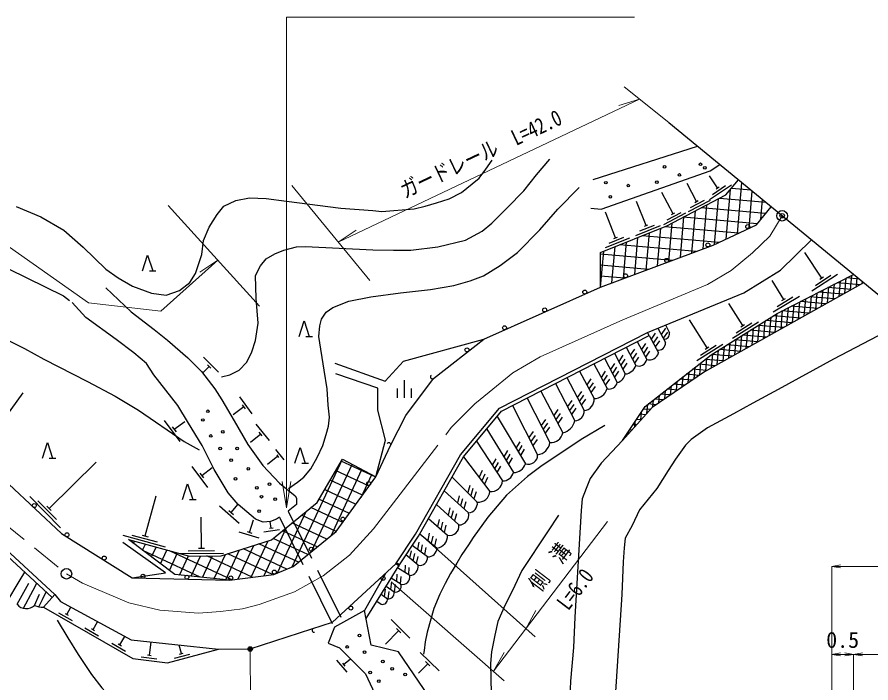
# Model space of a CAD drawing. Units: millimetres at full size, sheet at 1:1000, with parts at other scales. Extents: x 40000 to 680000, y 20000 to 380000.
# Drawn here: x 424833 to 522022, y 263336 to 339098 of the extents above; entities that cross this region are included whole.
import ezdxf
from ezdxf.enums import TextEntityAlignment as Align

# ---------------------------------------------------------------- set-up
doc = ezdxf.new("R2010")
doc.units = ezdxf.units.MM
doc.header["$LTSCALE"] = 1000
doc.header["$PDMODE"] = 32
doc.header["$PDSIZE"] = 500
doc.linetypes.add('CHAIN', pattern=[18.5, 12, -1.5, 3.5, -1.5])
doc.linetypes.add('DASHED', pattern=[7.5, 6, -1.5])
for name, color, linetype, lineweight in [('M-BGD', 7, 'Continuous', 25), ('M-BMK', 2, 'CHAIN', 13), ('M-BMK-OTRS', 5, 'Continuous', 25), ('M-BMK-SRVR', 3, 'Continuous', 25), ('M-STR-HTXT', 7, 'Continuous', 13), ('M-STR-STRC', 7, 'Continuous', 25)]:
    doc.layers.add(name, color=color, linetype=linetype, lineweight=lineweight)
doc.layers.add('M-OTRS', color=6, linetype='Continuous')
doc.styles.add('ＭＳ ゴシック', font='')
doc.styles.get('ＭＳ ゴシック').set_extended_font_data('MS Gothic')

# ---------------------------------------------------------------- blocks, each defined once
blk = doc.blocks.new('open_arrow')
at = {"color": 0, "linetype": 'Continuous', "lineweight": -2}
blk.add_lwpolyline([(7.5, 1.25), (0, 0), (7.5, -1.25)], dxfattribs=at)

msp = doc.modelspace()

# ---------------------------------------------------------------- hatches: boundary and pattern name
at = {"layer": 'M-STR-STRC'}
msp.add_hatch(color=256, dxfattribs=at).paths.add_polyline_path([(451188, 267019, -0.41421), (451190, 267373, -0.41421), (451543, 267371, -1)])

# ---------------------------------------------------------------- linework, layer by layer
at = {"layer": 'M-BGD'}
for p, q in [((490409, 320623), (502279, 324416)), ((504568, 319682), (503646, 321041)), ((502158, 318115), (501097, 320147)), ((503664, 318343), (506146, 320027)), ((503992, 318928), (505481, 319939)), ((504394, 319564), (504742, 319800)), ((506840, 314461), (507346, 320251)), ((499500, 316726), (498237, 319144)), ((505531, 313846), (506023, 319466)), ((508374, 319406), (506135, 319602)), ((508148, 315077), (508517, 319289)), ((496451, 315375), (495350, 318131)), ((501274, 316976), (503766, 318278)), ((501500, 317433), (503095, 318266)), ((501972, 318018), (502344, 318213)), ((504222, 313230), (504676, 318416)), ((510083, 318002), (504774, 318467)), ((509491, 316085), (509688, 318327)), ((492964, 313982), (491804, 316887)), ((498841, 316043), (500436, 316877)), ((501626, 312241), (502046, 317041)), ((510039, 316751), (502717, 317392)), ((502924, 312727), (503361, 317729)), ((498448, 315500), (500970, 316818)), ((499314, 316629), (499686, 316823)), ((500329, 311756), (500732, 316354)), ((509077, 315581), (500660, 316317)), ((495281, 314262), (498066, 315375)), ((495726, 314763), (497398, 315431)), ((496256, 315298), (496646, 315453)), ((497735, 310785), (498109, 315069)), ((506948, 314512), (498554, 315246)), ((499032, 311270), (499417, 315667)), ((491794, 312869), (494580, 313982)), ((492239, 313370), (493911, 314038)), ((492769, 313905), (493159, 314060)), ((495140, 309814), (495509, 314030)), ((504699, 313454), (495977, 314217)), ((496437, 310299), (496809, 314549)), ((492546, 308842), (492909, 312991)), ((502117, 312425), (493400, 313188)), ((493843, 309328), (494209, 313511)), ((491248, 308357), (491608, 312472)), ((499400, 311408), (491248, 312121)), ((516419, 309397), (514501, 312310)), ((439891, 310215), (440644, 310215)), ((496683, 310391), (491248, 310866)), ((493966, 309374), (491248, 309612)), ((512096, 306961), (510782, 309130)), ((515288, 307934), (518211, 309858)), ((515707, 308569), (517461, 309724)), ((516215, 309263), (516624, 309532)), ((518391, 307312), (518544, 309064)), ((519051, 307681), (519201, 309400)), ((520689, 309284), (519225, 309412)), ((519710, 308050), (519858, 309736)), ((520370, 308419), (520462, 309471)), ((517072, 306574), (517231, 308392)), ((519812, 308106), (517131, 308341)), ((517731, 306943), (517888, 308728)), ((520782, 308649), (518178, 308877)), ((521030, 308788), (521047, 308990)), ((510911, 305541), (513904, 307354)), ((511354, 306160), (513150, 307248)), ((517872, 307021), (515038, 307269)), ((515093, 305467), (515260, 307383)), ((515752, 305836), (515917, 307719)), ((518842, 307564), (516085, 307805)), ((516412, 306205), (516574, 308055)), ((507428, 303989), (505862, 306490)), ((511887, 306834), (512306, 307087)), ((515932, 305936), (512944, 306198)), ((513114, 304359), (513290, 306375)), ((513773, 304728), (513947, 306711)), ((516902, 306479), (513991, 306733)), ((514433, 305097), (514604, 307047)), ((511135, 303252), (511319, 305364)), ((511794, 303621), (511976, 305702)), ((514962, 305394), (511897, 305662)), ((512454, 303990), (512633, 306039)), ((503371, 301448), (501372, 304639)), ((506264, 302551), (509230, 304409)), ((506698, 303177), (508478, 304292)), ((509815, 302514), (509992, 304532)), ((513023, 304309), (510050, 304569)), ((510475, 302883), (510656, 304948)), ((513993, 304851), (510929, 305119)), ((497772, 303711), (498628, 302082)), ((498623, 303688), (498148, 302995)), ((498855, 303245), (498381, 302552)), ((498631, 304065), (499099, 303175)), ((507221, 303859), (507636, 304119)), ((507836, 301407), (508001, 303285)), ((511083, 303223), (508292, 303468)), ((508496, 301776), (508664, 303701)), ((509156, 302145), (509328, 304117)), ((512053, 303766), (509171, 304018)), ((457717, 302768), (458469, 302768)), ((496791, 302859), (496609, 303216)), ((496791, 302859), (497830, 300881)), ((497482, 303140), (497008, 302447)), ((497714, 302697), (497240, 302004)), ((506517, 300669), (506673, 302454)), ((509143, 302138), (506534, 302367)), ((507177, 301038), (507337, 302870)), ((510113, 302681), (507413, 302917)), ((494155, 301527), (495245, 299450)), ((495109, 301306), (494635, 300612)), ((495424, 302176), (496504, 300119)), ((496371, 301968), (495897, 301275)), ((496603, 301525), (496129, 300832)), ((497947, 302255), (497473, 301561)), ((502206, 300010), (505172, 301868)), ((502640, 300636), (504420, 301751)), ((503163, 301318), (503578, 301578)), ((505198, 299931), (505346, 301623)), ((508173, 301596), (505655, 301816)), ((505857, 300300), (506009, 302038)), ((447760, 298707), (446062, 300404)), ((492825, 300847), (494064, 298487)), ((493787, 300611), (493313, 299918)), ((495341, 300863), (494867, 300170)), ((495574, 300420), (495100, 299727)), ((496836, 301083), (496362, 300389)), ((503878, 299193), (504018, 300791)), ((506234, 300511), (503897, 300715)), ((504538, 299562), (504682, 301207)), ((507203, 301053), (504776, 301266)), ((446699, 299343), (445959, 298602)), ((446897, 299145), (446501, 299541)), ((490494, 299654), (491982, 296820)), ((491701, 300271), (493147, 297516)), ((492840, 299697), (492366, 299004)), ((494019, 300169), (493545, 299475)), ((494252, 299726), (493778, 299033)), ((504294, 299426), (502447, 299587)), ((502553, 298389), (502674, 299765)), ((505264, 299968), (503167, 300152)), ((503219, 298824), (503347, 300292)), ((465896, 296864), (461097, 298502)), ((488861, 298818), (490502, 295691)), ((491783, 298794), (491309, 298100)), ((493073, 299255), (492599, 298561)), ((493305, 298812), (492831, 298118)), ((502468, 298331), (501005, 298459)), ((501219, 297480), (501326, 298710)), ((503324, 298883), (501726, 299023)), ((501886, 297935), (502000, 299237)), ((468928, 295792), (468928, 297784)), ((487403, 298072), (489372, 294323)), ((490159, 297941), (489685, 297248)), ((490392, 297498), (489917, 296805)), ((492016, 298351), (491542, 297658)), ((492248, 297908), (491774, 297215)), ((499885, 296571), (499979, 297655)), ((501651, 297775), (500285, 297894)), ((500552, 297026), (500653, 298183)), ((468128, 295792), (468128, 296837)), ((469728, 295792), (469728, 296837)), ((484445, 296543), (486962, 291797)), ((486112, 297395), (488328, 293174)), ((489063, 296508), (488589, 295815)), ((490624, 297056), (490150, 296362)), ((498550, 295663), (498632, 296600)), ((500019, 296663), (498844, 296766)), ((499217, 296117), (499306, 297128)), ((500835, 297219), (499564, 297330)), ((420611, 289571), (425523, 296326)), ((451604, 293952), (450174, 295879)), ((482900, 295752), (485472, 290694)), ((487961, 295470), (487487, 294776)), ((489295, 296066), (488821, 295372)), ((489527, 295623), (489053, 294929)), ((497216, 294754), (497285, 295545)), ((498386, 295551), (497402, 295637)), ((497883, 295208), (497959, 296073)), ((499202, 296107), (498123, 296201)), ((450648, 294737), (449444, 293843)), ((450815, 294512), (450481, 294962)), ((481223, 294894), (484084, 289294)), ((488193, 295027), (487719, 294333)), ((488426, 294584), (487952, 293891)), ((496880, 294428), (496123, 294494)), ((496526, 294033), (496612, 295018)), ((497570, 294995), (496682, 295073)), ((479476, 293648), (482686, 288267)), ((486399, 294442), (485928, 293746)), ((486634, 294000), (486163, 293305)), ((486868, 293558), (486397, 292863)), ((496358, 293846), (495727, 293901)), ((495830, 293259), (495911, 294176)), ((441574, 293210), (443374, 290810)), ((442714, 292190), (443914, 293090)), ((453565, 290925), (452029, 292768)), ((484967, 293323), (484484, 292636)), ((485194, 292877), (484711, 292190)), ((495313, 292683), (494934, 292716)), ((495135, 292485), (495189, 293097)), ((495835, 293264), (495331, 293309)), ((442504, 292470), (442924, 291910)), ((452567, 291654), (451414, 290694)), ((452746, 291439), (452387, 291869)), ((478293, 292226), (481325, 287289)), ((483571, 291930), (483089, 291242)), ((485421, 292432), (484938, 291744)), ((494440, 291712), (494467, 292017)), ((494790, 292101), (494538, 292123)), ((477135, 290835), (480088, 286314)), ((482049, 290783), (481613, 290065)), ((483798, 291485), (483316, 290797)), ((484025, 291040), (483544, 290352)), ((494268, 291519), (494142, 291531)), ((455230, 288735), (454299, 289911)), ((480663, 289786), (480237, 289062)), ((482305, 290354), (481869, 289636)), ((482561, 289924), (482126, 289206)), ((428497, 288908), (429250, 288908)), ((454530, 289137), (453354, 288206)), ((454638, 289000), (454421, 289274)), ((456164, 276540), (461877, 288790)), ((475654, 289055), (478647, 285122)), ((479317, 288851), (478911, 288116)), ((480925, 289359), (480498, 288636)), ((481186, 288933), (480760, 288210)), ((428468, 283197), (433830, 288469)), ((444713, 287958), (446513, 285558)), ((445853, 286938), (447053, 287838)), ((457245, 288324), (457998, 288324)), ((458354, 278277), (462984, 288207)), ((465657, 286744), (461731, 288574)), ((479591, 288433), (479185, 287697)), ((479864, 288014), (479458, 287279)), ((445643, 287218), (446063, 286658)), ((460576, 280086), (464091, 287624)), ((464909, 285714), (461096, 287491)), ((463990, 284450), (465199, 287041)), ((474350, 286765), (477218, 283908)), ((477774, 287495), (477422, 286732)), ((478077, 287097), (477725, 286334)), ((464160, 284683), (460461, 286408)), ((476369, 285802), (476124, 284998)), ((478380, 286699), (478028, 285936)), ((463412, 283653), (459826, 285325)), ((473450, 285184), (476209, 282671)), ((476723, 285449), (476478, 284645)), ((477077, 285096), (476832, 284292)), ((426288, 284559), (429793, 280994)), ((427203, 284056), (429306, 281917)), ((439423, 280059), (440660, 284625)), ((444449, 284217), (445201, 284217)), ((462663, 282623), (459191, 284242)), ((475158, 284632), (474949, 283818)), ((475528, 284295), (475319, 283482)), ((475897, 283958), (475689, 283145)), ((428223, 283446), (428714, 282947)), ((447869, 283499), (450123, 281519)), ((448931, 282965), (449457, 282503)), ((449194, 282734), (449980, 283661)), ((454461, 275845), (457729, 282852)), ((461914, 281593), (458267, 283294)), ((472569, 283636), (475131, 281309)), ((474096, 283252), (473888, 282438)), ((474466, 282916), (474258, 282102)), ((445818, 278672), (445786, 282183)), ((451292, 280466), (451733, 281900)), ((461163, 280564), (457195, 282414)), ((471654, 282028), (473838, 280129)), ((472884, 281941), (472694, 281123)), ((474836, 282580), (474629, 281766)), ((452940, 275540), (455493, 281016)), ((453554, 280925), (453969, 280988)), ((453761, 280956), (453645, 281716)), ((460086, 279687), (456124, 281534)), ((473262, 281613), (473072, 280795)), ((473639, 281285), (473449, 280467)), ((436853, 280133), (441679, 278826)), ((437897, 280162), (440793, 279377)), ((439086, 280150), (439761, 279967)), ((450057, 280532), (452350, 279827)), ((451024, 280549), (451559, 280384)), ((452917, 280524), (454696, 280796)), ((459009, 278810), (455053, 280655)), ((470664, 280289), (472648, 278676)), ((471751, 280361), (471588, 279537)), ((472139, 280046), (471976, 279222)), ((438100, 279210), (438214, 279454)), ((439121, 278440), (439439, 279122)), ((450005, 275163), (451785, 278979)), ((451473, 275352), (453406, 279497)), ((456854, 277057), (452346, 279159)), ((457931, 277933), (453982, 279775)), ((471556, 277666), (469821, 278984)), ((470546, 279365), (470411, 278536)), ((470944, 279062), (470809, 278233)), ((472527, 279731), (472364, 278907)), ((445679, 275371), (439158, 278412)), ((440141, 277671), (440663, 278790)), ((441161, 276901), (441888, 278459)), ((442182, 276132), (443112, 278127)), ((449283, 275070), (442194, 278376)), ((443323, 278051), (448323, 278093)), ((444320, 278360), (447320, 278385)), ((445468, 278669), (446168, 278675)), ((448585, 275075), (450164, 278461)), ((453920, 275666), (448837, 278037)), ((455546, 276287), (450592, 278598)), ((469682, 278382), (469503, 277561)), ((470064, 278059), (469884, 277238)), ((471342, 278760), (471207, 277931)), ((443319, 275612), (444337, 277795)), ((444635, 275478), (445705, 277771)), ((445952, 275343), (447089, 277783)), ((451601, 275368), (446435, 277777)), ((447268, 275209), (448543, 277943)), ((470495, 276720), (469102, 277901)), ((470445, 277735), (470265, 276915)), ((464555, 270657), (468271, 276651)), ((468271, 276651), (467938, 276872)), ((469546, 275548), (468131, 276426)), ((469016, 276750), (468959, 275912)), ((469441, 276487), (469384, 275649)), ((423541, 272344), (425184, 275073)), ((468520, 274554), (467401, 275248)), ((468072, 275705), (468016, 274867)), ((468497, 275441), (468441, 274603)), ((424833, 272279), (426183, 274687)), ((466842, 274346), (467759, 273684)), ((467453, 274820), (467337, 273988)), ((467858, 274527), (467743, 273695)), ((425550, 271830), (426662, 273895)), ((426826, 272162), (427370, 273429)), ((429145, 273385), (427833, 271962)), ((466267, 273419), (466986, 272921)), ((466726, 274004), (466627, 273170)), ((467137, 273719), (467038, 272885)), ((427313, 271978), (427720, 272845)), ((465775, 272626), (466280, 272281)), ((429548, 271324), (431110, 270429)), ((430296, 271241), (430660, 271032)), ((430478, 271137), (430947, 271954)), ((433477, 269418), (433985, 270304)), ((469528, 268416), (467407, 270537)), ((432547, 269605), (434109, 268710)), ((433295, 269522), (433659, 269313)), ((468255, 269264), (466750, 267759)), ((468503, 269016), (468008, 269511)), ((436540, 267662), (437088, 268617)), ((435610, 267849), (437172, 266954)), ((436358, 267766), (436722, 267557)), ((439900, 266495), (440083, 267979)), ((443539, 266673), (443286, 267637)), ((438971, 266307), (440757, 266087)), ((439692, 266521), (440109, 266469)), ((442745, 266154), (444486, 266611)), ((443336, 266620), (443742, 266726)), ((472859, 264695), (470700, 266778)), ((461193, 265911), (462359, 264540)), ((461868, 265580), (462140, 265260)), ((462004, 265420), (462773, 266074)), ((471571, 265521), (470529, 264441)), ((471823, 265278), (471319, 265764))]:
    msp.add_line(p, q, dxfattribs=at)
at = {"layer": 'M-BGD', "linetype": 'DASHED'}
for p, q in [((455676, 282892), (461973, 270242)), ((454686, 282187), (460948, 269609)), ((425184, 275073), (425707, 275943)), ((426662, 273895), (427082, 274675)), ((427720, 272845), (428127, 273712))]:
    msp.add_line(p, q, dxfattribs=at)
at = {"layer": 'M-BGD'}
for points in [[(424733, 317550), (427523, 316362), (430157, 314852), (432344, 312936), (434926, 310432), (436342, 309417), (437956, 308488), (440152, 307687), (441792, 307468), (443328, 307971), (444485, 308915), (445156, 309935), (445868, 312096), (446049, 313670), (446707, 315194), (447600, 316618), (448375, 317586), (449744, 318232), (451280, 318516), (453191, 318464), (455502, 318168), (461669, 317337), (465316, 317097), (466351, 316969), (470038, 317291), (471277, 317575), (472569, 317949), (474015, 318427), (475417, 319142), (476643, 320123), (477418, 320782), (478176, 321804), (478903, 322816)], [(448119, 298168), (449058, 298377), (450127, 298924), (450988, 299837), (451562, 301010), (451979, 302314), (452266, 304270), (452033, 307095), (451989, 309689), (452529, 310788), (453169, 311572), (454163, 312174), (455196, 312579), (456634, 312945), (457660, 312999), (465318, 312604), (467668, 312567), (469669, 312594), (472736, 312948), (475858, 313703), (477790, 314741), (478875, 315656), (480627, 317395), (482523, 319316), (483966, 321140), (485470, 322917)], [(490158, 317341), (491304, 317241), (503706, 321593), (504810, 322336)], [(491248, 308357), (491248, 312328), (498797, 315343), (505523, 318858), (506942, 320584)], [(455714, 285453), (456742, 286177), (457486, 286730), (458276, 287678), (458987, 288969), (459633, 290351), (460004, 291595), (460293, 292548), (460399, 293562), (460254, 294958), (460135, 296788), (459792, 298941), (459180, 302758), (459305, 303964), (459489, 304741), (460016, 305518), (460780, 306058), (462601, 306760), (465091, 307273), (468468, 307736), (471906, 308105), (474548, 308569), (476392, 309096), (477907, 309662), (479822, 310823), (481785, 312324), (484327, 314892), (486374, 317241), (488821, 319708)], [(472235, 297977), (477970, 302451), (491248, 308357), (504049, 313148), (508987, 315471), (510670, 317519)], [(472235, 297977), (477970, 302451), (491248, 308357), (504049, 313148), (508987, 315471), (510670, 317519)], [(413477, 315516), (430105, 307368), (430785, 306854)], [(496609, 303216), (507567, 307734), (511719, 310296), (515259, 313747)], [(439104, 310215), (439686, 311997), (440269, 310215)], [(521186, 308875), (503071, 298742), (497106, 294679), (493745, 290938), (496322, 294791), (503848, 300685), (511343, 305378), (520031, 309825)], [(434941, 308284), (437807, 305555), (440422, 303558), (441967, 302349), (444260, 300309), (445840, 298757), (447334, 296812), (448148, 295537), (449543, 293154), (451085, 290449), (452807, 288061), (454699, 286061), (456490, 284637), (456625, 284347), (456624, 283638), (455676, 282892)], [(454686, 282187), (454356, 281976), (453690, 281721), (452833, 281630), (451979, 281967), (450015, 283631), (448863, 284974), (447253, 287634), (445900, 290364), (444363, 292905), (443137, 294885), (440416, 298406), (439574, 299699), (438133, 300909), (436124, 302419), (432662, 304896), (431093, 306631)], [(456930, 302768), (457512, 304551), (458094, 302768)], [(526335, 304643), (522764, 302801), (517750, 300160), (511458, 296708), (508583, 295173), (506385, 293946), (503417, 292361), (501569, 291020), (500917, 290386), (499786, 288778), (498961, 287515), (497657, 285465), (495699, 283029), (494852, 281251), (494037, 279816), (493945, 278696), (493803, 277118), (493681, 273384), (492921, 261762), (492946, 259103)], [(422129, 303182), (425673, 301381), (427875, 300158), (432856, 297623), (435999, 295963), (438656, 294371), (443869, 290822), (445557, 289871)], [(461017, 299702), (466727, 297679), (468813, 299945), (477970, 302451)], [(467938, 276872), (470178, 280245), (475324, 289284), (479731, 294580), (496609, 303216)], [(468271, 276651), (470519, 280035), (475654, 289055), (479986, 294261), (496791, 302859)], [(467353, 290346), (469095, 293757), (472235, 297977)], [(465686, 286784), (466767, 290947), (465896, 294355), (465896, 296864)], [(491732, 292628), (489039, 291032), (484449, 287943), (482922, 286820), (481576, 285615), (480552, 284697), (478427, 282199), (476735, 279883), (476212, 279056), (475439, 277959), (474887, 276947), (474171, 275787), (473557, 274639), (472972, 273450), (472270, 271818), (471503, 269122), (471273, 268017), (471162, 267043), (471093, 266599)], [(427710, 288908), (428292, 290690), (428875, 288908)], [(493745, 290938), (491303, 288327), (490059, 286581), (489602, 285439), (489136, 284267), (489036, 282952), (488301, 270827), (488150, 267362), (487812, 263523), (487672, 259901)], [(423879, 285939), (429875, 280324), (437947, 275280), (448995, 275033), (454070, 275686), (456273, 276584), (461171, 280570), (465686, 286784), (467353, 290346)], [(456458, 288324), (457041, 290106), (457623, 288324)], [(437532, 279639), (444464, 277761), (448068, 277791), (453796, 279622), (458978, 283878), (461862, 288797), (465686, 286784)], [(443662, 284217), (444244, 285999), (444826, 284217)], [(486450, 282431), (485220, 280518), (482297, 276135), (481217, 273856), (480378, 272216), (479558, 270323), (479224, 268773), (478833, 266888), (478730, 265540), (478792, 262120), (478965, 260380), (479650, 255593), (480006, 253820), (480507, 251786), (480762, 250677), (481573, 247305), (482130, 244690)], [(419736, 281447), (428840, 273054)], [(420028, 281791), (429145, 273385)], [(437947, 275280), (441737, 275848), (436866, 279309)], [(448995, 275033), (442801, 275665), (437532, 279639)], [(458388, 269477), (460737, 270240), (467938, 276872)], [(466771, 275798), (464378, 271577), (460982, 269692), (460228, 267865), (461525, 267322), (464493, 264353), (465825, 261520), (468475, 258561), (469023, 255699), (469023, 251455), (469923, 249363), (472898, 244306), (473649, 241904)], [(429145, 273385), (429782, 272587), (437818, 268221), (447756, 267159), (451366, 267195), (458388, 269477)], [(427833, 271962), (438018, 266123), (441955, 265637), (447756, 267159)], [(474989, 242359), (475270, 246729), (475013, 248935), (474403, 250617), (474180, 252031), (474125, 254824), (473744, 256371), (473378, 258210), (473127, 259269), (471742, 261752), (468244, 266882), (465136, 267636), (464378, 271577)], [(429405, 270491), (430594, 268467), (431783, 266554), (433288, 264288), (434495, 262784), (436111, 260983), (438210, 259237), (440238, 257484), (442151, 256240), (444938, 255256), (446618, 254973), (448829, 254899), (452642, 255159), (455017, 255857), (456860, 256546), (458648, 256853), (461279, 256957), (462723, 256919), (463542, 256752), (464231, 256435)]]:
    msp.add_lwpolyline(points, dxfattribs=at)
for centre, radius in [((498539, 322069), 150), ((502633, 322348), 150), ((503115, 321934), 150), ((500220, 321131), 150), ((491851, 320258), 150), ((494409, 319923), 150), ((497642, 320306), 150), ((492362, 318655), 150), ((508003, 315257), 225), ((503462, 313169), 225), ((498779, 311416), 225), ((494096, 309663), 225), ((489456, 307806), 225), ((484888, 305774), 225), ((480319, 303742), 225), ((476039, 301230), 225), ((446563, 294244), 150), ((445984, 293252), 150), ((446873, 291433), 150), ((448238, 291908), 150), ((447949, 290007), 150), ((449873, 290020), 150), ((449212, 288676), 150), ((451155, 287705), 150), ((449687, 286568), 150), ((453554, 285948), 150), ((464852, 286018), 225), ((452127, 285534), 150), ((452664, 284522), 150), ((454215, 284253), 150), ((426792, 283519), 225), ((452375, 282889), 150), ((461913, 281973), 225), ((430511, 280192), 225), ((458324, 278543), 225), ((434751, 277542), 225), ((454114, 275947), 225), ((439166, 275478), 225), ((444165, 275366), 225), ((449162, 275281), 225), ((466501, 275243), 225), ((462823, 271856), 225), ((463809, 268740), 150), ((462413, 267428), 150), ((464392, 266824), 150), ((466475, 265783), 150), ((465017, 264513), 150), ((467538, 264929), 150), ((469017, 264283), 150), ((465996, 263534), 150)]:
    msp.add_circle(centre, radius, dxfattribs=at)
for centre, radius, start, end in [((498449, 303094), 655, 269.23155, 7.07779), ((497848, 301989), 785, 255.06618, 6.78042), ((496777, 301179), 1095, 255.55566, 344.18298), ((493914, 299877), 1399, 276.18074, 342.19694), ((495583, 300332), 945, 249.06079, 346.93962), ((492833, 298732), 1256, 284.50855, 348.7393), ((472097, 298154), 225, 127.96333, 307.96333), ((492264, 297670), 896, 251.60492, 350.11513), ((490509, 297216), 1525, 269.73253, 344.94334), ((489260, 295567), 1249, 275.14842, 5.71615), ((488322, 294228), 1054, 270.34901, 5.1639), ((486504, 293618), 1877, 284.1381, 346.32763), ((485606, 292071), 1384, 264.4533, 348.59386), ((467150, 290442), 225, 334.92572, 154.92572), ((483888, 290876), 1595, 277.07465, 353.41288), ((483030, 289263), 1054, 250.96782, 1.64055), ((481408, 288609), 1323, 266.42848, 344.98282), ((480108, 287561), 1248, 269.07946, 347.38348), ((478805, 286398), 1286, 262.96016, 356.24815), ((477344, 285208), 1306, 264.45498, 356.23045), ((476118, 283775), 1108, 274.69289, 6.87894), ((475136, 282413), 1103, 269.7481, 13.53756), ((474051, 281194), 1086, 258.69347, 6.10426), ((472424, 280074), 1416, 279.10465, 2.2121), ((471571, 278745), 1079, 269.21429, 356.34264), ((470641, 277624), 916, 260.84159, 2.63189), ((468090, 276707), 225, 326.39865, 146.39865), ((469393, 276643), 1105, 277.97258, 3.99367), ((468690, 275405), 868, 258.65816, 9.5056), ((467889, 274338), 667, 258.73679, 18.93921), ((467101, 273577), 666, 260.05524, 9.26293), ((425885, 273160), 1372, 219.9318, 313.31124), ((427623, 273537), 1589, 239.91765, 277.5925), ((466418, 272839), 574, 256.10235, 8.21148), ((458636, 269321), 225, 108.00063, 288.00063)]:
    msp.add_arc(centre, radius, start, end, dxfattribs=at)
at = {"layer": 'M-BMK'}
msp.add_lwpolyline([(416291, 287168), (430450, 275753), (432293, 274677), (437537, 272432), (441064, 271610), (445471, 271259), (447987, 271462), (450509, 271768), (452404, 272262), (456410, 273716), (459691, 275525), (462657, 277856), (465404, 280866), (474245, 292385), (476954, 295087), (478553, 296417), (481246, 298626), (484375, 300449), (493765, 304658), (503428, 308669), (506120, 310262), (508539, 312291), (510524, 314166), (511919, 316493)], dxfattribs=at)
at = {"layer": 'M-BMK-OTRS'}
msp.add_line((499021, 327094), (540530, 292976), dxfattribs=at)
at = {"layer": 'M-BMK-SRVR'}
for centre in [(511919, 316493), (430450, 275753)]:
    msp.add_circle(centre, 600, dxfattribs=at)
at = {"layer": 'M-OTRS'}
msp.add_point((511919, 316493), dxfattribs=at)
at = {"layer": 'M-STR-HTXT'}
for p, q in [((493920, 331147), (499021, 327094)), ((495674, 329753), (461373, 313504)), ((495674, 329753), (493330, 329021)), ((456093, 319933), (464980, 309112)), ((442028, 317673), (452429, 306197)), ((461373, 313504), (463424, 314853)), ((447667, 311452), (445631, 310080)), ((479066, 264657), (492048, 281704)), ((471052, 279974), (483786, 268583)), ((517556, 249503), (517556, 276588)), ((550056, 276587), (517556, 276587)), ((467401, 274853), (480294, 263583)), ((482691, 269417), (483892, 271558)), ((451366, 267195), (451391, 259205)), ((479066, 264657), (480267, 266798)), ((517556, 266587), (520056, 266587)), ((520056, 246253), (520056, 266588)), ((520056, 266587), (533806, 266587))]:
    msp.add_line(p, q, dxfattribs=at)
for points in [[(455493, 283259), (455508, 339098), (495120, 339098)], [(302328, 230795), (273120, 288281), (303082, 328089), (412343, 321090), (432945, 306590), (441189, 305622), (447667, 311452)]]:
    msp.add_lwpolyline(points, dxfattribs=at)
at = {"layer": 'M-STR-STRC'}
msp.add_circle((451366, 267195), 250, dxfattribs=at)

# ---------------------------------------------------------------- block references
at = {"layer": 'M-STR-HTXT'}
for p, xscale, yscale, rotation in [((455493, 283259), 400, 400, 90), ((520056, 266587), 133, 133, 180)]:
    msp.add_blockref('open_arrow', p, dxfattribs=dict(at, xscale=xscale, yscale=yscale, rotation=rotation))
at = {"layer": 'M-STR-HTXT', "xscale": 133, "yscale": 133}
for p in [(517556, 276587), (517556, 266587), (520056, 266587)]:
    msp.add_blockref('open_arrow', p, dxfattribs=at)

# ---------------------------------------------------------------- texts
at = {"layer": 'M-STR-HTXT', "style": 'ＭＳ ゴシック', "width": 0.8}
for s, rotation, p in [('ガードレール\u3000L=42.0', 25.349, (478246, 322215)), ('側\u3000溝', 52.709, (486618, 275644)), ('L=6.0', 52.709, (489514, 273118))]:
    msp.add_text(s, height=1833, rotation=rotation, dxfattribs=at).set_placement(p, align=Align.BOTTOM_CENTER)
at = {"layer": 'M-STR-HTXT', "style": 'ＭＳ ゴシック'}
msp.add_text('0.5', height=1833, dxfattribs=at).set_placement((518806, 266774), align=Align.BOTTOM_CENTER)

doc.saveas('drawing.dxf')
